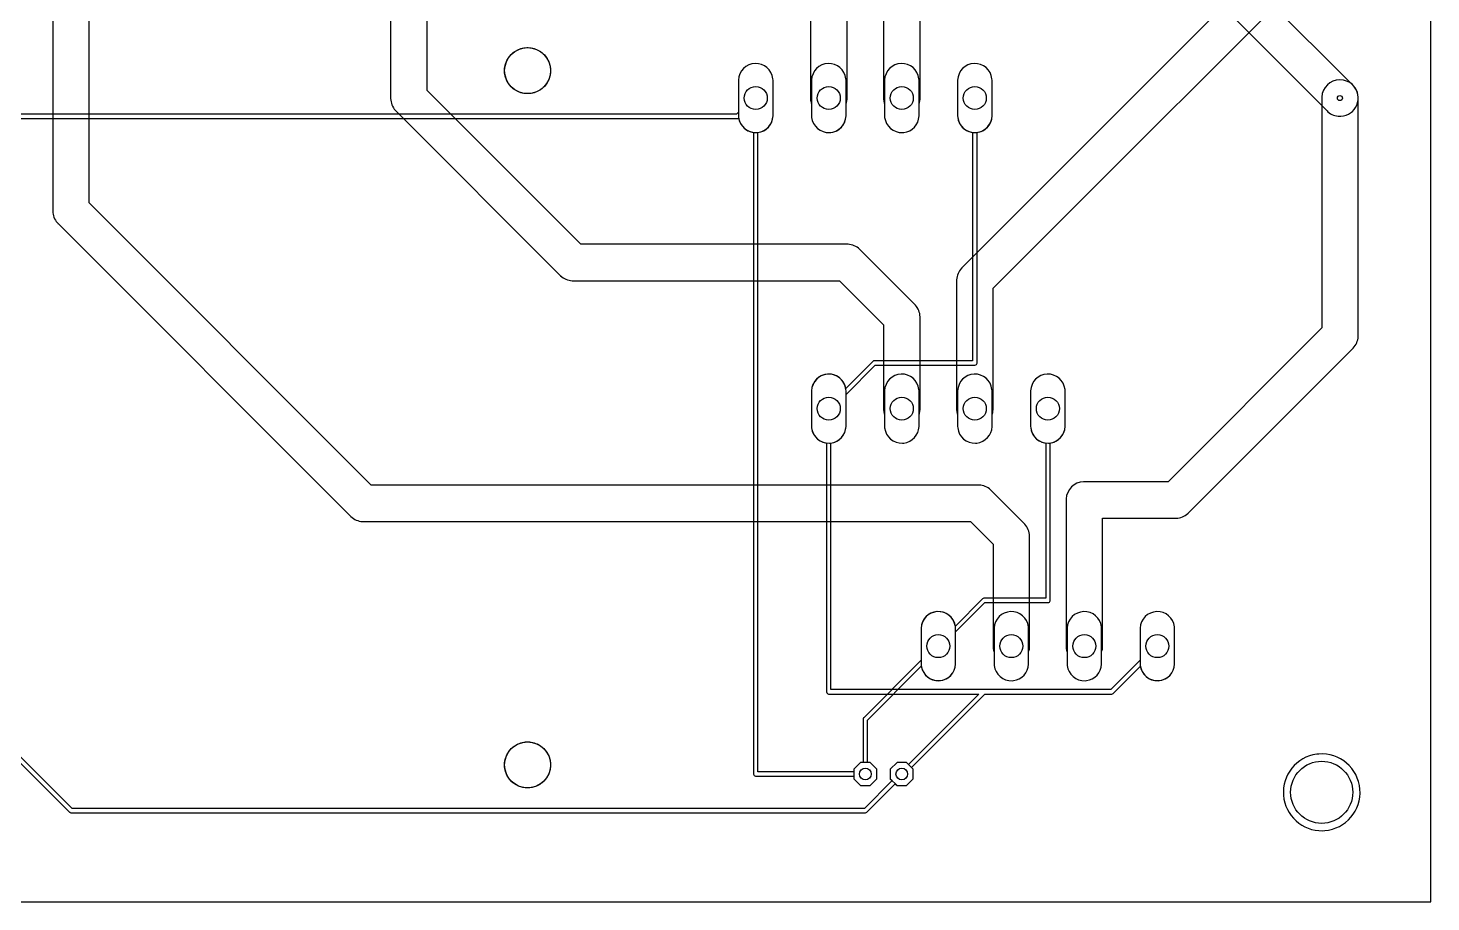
# Model space of a CAD drawing. Header units: millimetres. Extents: x -8 to 174, y -4 to 157.
# Drawn here: x 76.4 to 174, y -3.8 to 56.9 of the extents above; entities that cross this region are included whole.
import ezdxf

# ---------------------------------------------------------------- set-up
doc = ezdxf.new("R2010")
doc.units = ezdxf.units.MM

msp = doc.modelspace()

# ---------------------------------------------------------------- linework, layer by layer
at = {"layer": '16_copper'}
for points in [[(137.301, 49.677, 0.36892), (138.36, 50.823), (138.36, 51.655), (138.386, 51.737, 0.052665), (138.428, 52), (138.43, 52.07), (138.43, 64.04), (139.3, 64.04), (139.421, 64.047, 0.941339), (139.3, 68.04), (135.18, 68.04), (135.059, 68.033, 0.214662), (133.628, 67.226), (133.56, 67.126), (133.497, 67.023, 0.564001), (135.18, 64.04), (135.89, 64.04), (135.89, 52.07), (135.893, 51.981, 0.052665), (135.94, 51.718), (135.96, 51.657), (135.96, 50.823), (135.967, 50.729, 0.391392), (137.207, 49.67)], [(127.141, 49.677, 0.36892), (128.2, 50.823), (128.2, 53.317), (128.193, 53.411, 0.924391), (125.8, 53.317), (125.8, 50.823), (125.807, 50.729, 0.391392), (127.047, 49.67)], [(142.381, 49.677, 0.36892), (143.44, 50.823), (143.44, 53.317), (143.433, 53.411, 0.924391), (141.04, 53.317), (141.04, 50.823), (141.047, 50.729, 0.391392), (142.287, 49.67)], [(150.001, 11.577, 0.36892), (151.06, 12.723), (151.06, 13.555), (151.086, 13.637, 0.052665), (151.128, 13.9), (151.13, 13.97), (151.13, 22.86), (156.21, 22.86), (156.228, 22.861), (156.247, 22.861, 0.177209), (157.058, 23.184), (157.083, 23.209), (157.096, 23.22), (157.101, 23.225), (157.108, 23.232), (168.538, 34.662), (168.551, 34.675), (168.564, 34.688, 0.177209), (168.908, 35.49), (168.909, 35.526), (168.91, 35.543), (168.91, 35.55), (168.91, 35.56), (168.91, 52.07), (168.907, 52.159, 0.939415), (166.372, 52.14), (166.37, 52.07), (166.37, 36.086), (155.684, 25.4), (149.86, 25.4), (149.833, 25.399), (149.806, 25.399, 0.385926), (148.592, 24.2), (148.591, 24.178, 0.005348), (148.591, 24.151), (148.59, 24.13), (148.59, 13.97), (148.593, 13.881, 0.052665), (148.64, 13.618), (148.66, 13.557), (148.66, 12.723), (148.667, 12.629, 0.391392), (149.907, 11.57)], [(132.221, 28.087, 0.36892), (133.28, 29.233), (133.28, 31.727), (133.273, 31.821, 0.924391), (130.88, 31.727), (130.88, 29.233), (130.887, 29.139, 0.391392), (132.127, 28.08)], [(147.461, 28.087, 0.36892), (148.52, 29.233), (148.52, 31.727), (148.513, 31.821, 0.924391), (146.12, 31.727), (146.12, 29.233), (146.127, 29.139, 0.391392), (147.367, 28.08)], [(135.42, 4.749), (135.42, 5.411), (134.951, 5.88), (134.772, 5.88), (134.772, 8.827), (138.516, 12.571), (138.522, 12.536, 0.888622), (140.9, 12.723), (140.9, 15.217), (140.893, 15.311, 0.924391), (138.5, 15.217), (138.5, 12.985), (134.512, 8.998), (134.509, 8.993), (134.504, 8.989, 0.153125), (134.468, 8.906), (134.468, 8.89), (134.468, 5.88), (134.289, 5.88), (133.82, 5.411), (133.82, 4.749), (134.289, 4.28), (134.951, 4.28)], [(155.081, 11.577, 0.36892), (156.14, 12.723), (156.14, 15.217), (156.133, 15.311, 0.924391), (153.74, 15.217), (153.74, 12.723), (153.747, 12.629, 0.391392), (154.987, 11.57)], [(166.579, 1.15, 1), (166.161, 6.47), (166.022, 6.455, 0.948965), (166.44, 1.143)]]:
    msp.add_lwpolyline(points, format="xyb", close=True, dxfattribs=at)
for points in [[(167.103, 66.029), (141.342, 40.268), (141.329, 40.255), (141.316, 40.242, 0.177209), (140.972, 39.44), (140.971, 39.404), (140.97, 39.387), (140.97, 39.38), (140.97, 39.37), (140.97, 30.48), (140.973, 30.391, 0.052665), (141.02, 30.128), (141.04, 30.067), (141.04, 29.233), (141.047, 29.139, 0.391392), (142.287, 28.08), (142.381, 28.087, 0.36892), (143.44, 29.233), (143.44, 30.065), (143.466, 30.147, 0.052665), (143.508, 30.41), (143.51, 30.48), (143.51, 38.844), (169.271, 64.605)], [(78.09, 64.494), (78.09, 44.251), (78.091, 44.232), (78.091, 44.214, 0.177209), (78.414, 43.403), (78.439, 43.377), (78.45, 43.365), (78.455, 43.36), (78.462, 43.353), (98.811, 23.003), (98.825, 22.991), (98.838, 22.978, 0.177209), (99.64, 22.633), (99.675, 22.632), (99.692, 22.632), (99.699, 22.632), (99.709, 22.631), (141.943, 22.631), (143.51, 21.064), (143.51, 13.97), (143.513, 13.881, 0.052665), (143.56, 13.618), (143.58, 13.557), (143.58, 12.723), (143.587, 12.629, 0.391392), (144.827, 11.57), (144.921, 11.577, 0.36892), (145.98, 12.723), (145.98, 13.555), (146.006, 13.637, 0.052665), (146.048, 13.9), (146.05, 13.97), (146.05, 21.59), (146.049, 21.608), (146.049, 21.627, 0.177209), (145.726, 22.438), (145.701, 22.463), (145.69, 22.476), (145.685, 22.481), (145.678, 22.488), (143.367, 24.799), (143.353, 24.812), (143.34, 24.825, 0.177209), (142.538, 25.169), (142.503, 25.17), (142.486, 25.171), (142.479, 25.171), (142.469, 25.171), (100.235, 25.171), (80.63, 44.777), (80.63, 64.04)], [(101.6, 60.34), (101.6, 52.07), (101.601, 52.052), (101.601, 52.033, 0.177209), (101.924, 51.222), (101.949, 51.197), (101.96, 51.184), (101.965, 51.179), (101.972, 51.172), (113.402, 39.742), (113.415, 39.729), (113.428, 39.716, 0.177209), (114.23, 39.372), (114.266, 39.371), (114.283, 39.37), (114.29, 39.37), (114.3, 39.37), (132.824, 39.37), (135.89, 36.304), (135.89, 30.48), (135.893, 30.391, 0.052665), (135.94, 30.128), (135.96, 30.067), (135.96, 29.233), (135.967, 29.139, 0.391392), (137.207, 28.08), (137.301, 28.087, 0.36892), (138.36, 29.233), (138.36, 30.065), (138.386, 30.147, 0.052665), (138.428, 30.41), (138.43, 30.48), (138.43, 36.83), (138.429, 36.848), (138.429, 36.867, 0.177209), (138.106, 37.678), (138.081, 37.703), (138.07, 37.716), (138.065, 37.721), (138.058, 37.728), (134.248, 41.538), (134.235, 41.551), (134.222, 41.564, 0.177209), (133.42, 41.908), (133.384, 41.909), (133.367, 41.91), (133.36, 41.91), (133.35, 41.91), (114.826, 41.91), (104.14, 52.596), (104.14, 59.814)], [(130.81, 57.894), (130.81, 52.07), (130.813, 51.981, 0.052665), (130.86, 51.718), (130.88, 51.657), (130.88, 50.823), (130.887, 50.729, 0.924391), (133.28, 50.823), (133.28, 51.655), (133.306, 51.737, 0.052665), (133.348, 52), (133.35, 52.07), (133.35, 58.42)], [(26.562, 55.137), (79.267, 2.432), (79.272, 2.429), (79.276, 2.424, 0.153125), (79.359, 2.388), (79.375, 2.388), (134.62, 2.388), (134.626, 2.388), (134.631, 2.388, 0.153128), (134.716, 2.422), (134.728, 2.432), (136.702, 4.406), (136.829, 4.28), (137.491, 4.28), (137.96, 4.749), (137.96, 5.411), (137.491, 5.88), (136.829, 5.88), (136.36, 5.411), (136.36, 4.749), (136.486, 4.622), (134.557, 2.692), (79.438, 2.692), (26.822, 55.308)]]:
    msp.add_lwpolyline(points, format="xyb", dxfattribs=at)
at = {"layer": '1_copper'}
for points in [[(167.712, 50.802, 0.628682), (168.586, 52.918), (168.538, 52.968), (162.56, 58.946), (162.56, 68.58), (162.557, 68.669, 0.939415), (160.022, 68.65), (160.02, 68.58), (160.02, 58.42), (160.021, 58.402), (160.021, 58.383, 0.177209), (160.344, 57.572), (160.369, 57.547), (160.38, 57.534), (160.385, 57.529), (160.392, 57.522), (166.742, 51.172), (166.807, 51.111, 0.177209), (167.623, 50.8)], [(132.232, 28.089), (132.314, 28.102, 0.34677), (133.28, 29.233), (133.28, 31.465), (135.318, 33.503), (142.24, 33.503), (142.244, 33.503), (142.248, 33.503, 0.370187), (142.392, 33.639), (142.392, 33.655), (142.392, 49.679), (142.474, 49.692, 0.34677), (143.44, 50.823), (143.44, 53.317), (143.433, 53.411, 0.924391), (141.04, 53.317), (141.04, 50.823), (141.047, 50.729, 0.324919), (142.006, 49.692), (142.088, 49.679), (142.088, 33.807), (135.255, 33.807), (135.249, 33.807), (135.244, 33.807, 0.153128), (135.159, 33.773), (135.147, 33.763), (133.264, 31.879), (133.258, 31.914, 0.888622), (130.88, 31.727), (130.88, 29.233), (130.887, 29.139, 0.324919), (131.846, 28.102), (131.928, 28.089), (131.928, 10.795), (131.928, 10.791), (131.928, 10.787, 0.370187), (132.064, 10.643), (132.08, 10.643), (142.507, 10.643), (137.618, 5.754), (137.491, 5.88), (136.829, 5.88), (136.36, 5.411), (136.36, 4.749), (136.829, 4.28), (137.491, 4.28), (137.96, 4.749), (137.96, 5.411), (137.834, 5.538), (142.938, 10.643), (151.765, 10.643), (151.771, 10.643), (151.776, 10.643, 0.153128), (151.861, 10.677), (151.873, 10.687), (153.756, 12.571), (153.762, 12.536, 0.888622), (156.14, 12.723), (156.14, 15.217), (156.133, 15.311, 0.924391), (153.74, 15.217), (153.74, 12.985), (151.702, 10.947), (132.232, 10.947)], [(132.221, 49.677, 0.36892), (133.28, 50.823), (133.28, 53.317), (133.273, 53.411, 0.924391), (130.88, 53.317), (130.88, 50.823), (130.887, 50.729, 0.391392), (132.127, 49.67)], [(137.301, 49.677, 0.36892), (138.36, 50.823), (138.36, 53.317), (138.353, 53.411, 0.924391), (135.96, 53.317), (135.96, 50.823), (135.967, 50.729, 0.391392), (137.207, 49.67)], [(137.301, 28.087, 0.36892), (138.36, 29.233), (138.36, 31.727), (138.353, 31.821, 0.924391), (135.96, 31.727), (135.96, 29.233), (135.967, 29.139, 0.391392), (137.207, 28.08)], [(139.841, 11.577, 0.36892), (140.9, 12.723), (140.9, 14.955), (142.938, 16.993), (147.32, 16.993), (147.324, 16.993), (147.328, 16.993, 0.370187), (147.472, 17.129), (147.472, 17.145), (147.472, 28.089), (147.554, 28.102, 0.34677), (148.52, 29.233), (148.52, 31.727), (148.513, 31.821, 0.924391), (146.12, 31.727), (146.12, 29.233), (146.127, 29.139, 0.324919), (147.086, 28.102), (147.168, 28.089), (147.168, 17.297), (142.875, 17.297), (142.869, 17.297), (142.864, 17.297, 0.153128), (142.779, 17.263), (142.767, 17.253), (140.884, 15.369), (140.878, 15.404, 0.888622), (138.5, 15.217), (138.5, 12.723), (138.507, 12.629, 0.391392), (139.747, 11.57)], [(142.381, 28.087, 0.36892), (143.44, 29.233), (143.44, 31.727), (143.433, 31.821, 0.924391), (141.04, 31.727), (141.04, 29.233), (141.047, 29.139, 0.391392), (142.287, 28.08)], [(144.921, 11.577, 0.36892), (145.98, 12.723), (145.98, 15.217), (145.973, 15.311, 0.924391), (143.58, 15.217), (143.58, 12.723), (143.587, 12.629, 0.391392), (144.827, 11.57)], [(150.001, 11.577, 0.36892), (151.06, 12.723), (151.06, 15.217), (151.053, 15.311, 0.924391), (148.66, 15.217), (148.66, 12.723), (148.667, 12.629, 0.391392), (149.907, 11.57)], [(166.579, 1.15, 1), (166.161, 6.47), (166.022, 6.455, 0.948965), (166.44, 1.143)]]:
    msp.add_lwpolyline(points, format="xyb", close=True, dxfattribs=at)
msp.add_lwpolyline([(22.86, 50.648), (125.73, 50.648), (125.736, 50.648), (125.741, 50.648, 0.101645), (125.8, 50.665), (125.809, 50.67), (125.816, 50.674), (125.822, 50.636), (125.844, 50.544, 0.282029), (126.766, 49.692), (126.848, 49.679), (126.848, 5.08), (126.848, 5.076), (126.848, 5.072, 0.370187), (126.984, 4.928), (127, 4.928), (133.82, 4.928), (133.82, 4.749), (134.289, 4.28), (134.951, 4.28), (135.42, 4.749), (135.42, 5.411), (134.951, 5.88), (134.289, 5.88), (133.82, 5.411), (133.82, 5.232), (127.152, 5.232), (127.152, 49.679), (127.234, 49.692, 0.34677), (128.2, 50.823), (128.2, 53.317), (128.193, 53.411, 0.924391), (125.8, 53.317), (125.8, 51.085), (125.667, 50.952), (22.923, 50.952)], format="xyb", dxfattribs=at)
at = {"layer": 'drills_NPTH'}
for centre in [(111.125, 53.975), (111.125, 5.715)]:
    msp.add_circle(centre, 1.6, dxfattribs=at)
at = {"layer": 'drills_PTH'}
for centre, radius in [((127, 52.07), 0.8), ((132.08, 52.07), 0.8), ((137.16, 52.07), 0.8), ((142.24, 52.07), 0.8), ((132.08, 30.48), 0.8), ((137.16, 30.48), 0.8), ((142.24, 30.48), 0.8), ((147.32, 30.48), 0.8), ((139.7, 13.97), 0.8), ((144.78, 13.97), 0.8), ((149.86, 13.97), 0.8), ((154.94, 13.97), 0.8), ((134.62, 5.08), 0.406), ((137.16, 5.08), 0.406)]:
    msp.add_circle(centre, radius, dxfattribs=at)
at = {"layer": 'drills_via_1_16'}
for centre, radius in [((167.64, 52.07), 0.175), ((166.37, 3.81), 2.159)]:
    msp.add_circle(centre, radius, dxfattribs=at)
at = {"layer": 'holes'}
for points in [[(112.725, 53.923), (112.718, 53.818), (112.704, 53.714), (112.684, 53.611), (112.657, 53.51), (112.623, 53.411), (112.583, 53.314), (112.537, 53.22), (112.484, 53.13), (112.426, 53.043), (112.362, 52.959), (112.293, 52.881), (112.219, 52.807), (112.141, 52.738), (112.057, 52.674), (111.97, 52.616), (111.88, 52.563), (111.786, 52.517), (111.689, 52.477), (111.59, 52.443), (111.489, 52.416), (111.386, 52.396), (111.282, 52.382), (111.177, 52.375), (111.073, 52.375), (110.968, 52.382), (110.864, 52.396), (110.761, 52.416), (110.66, 52.443), (110.561, 52.477), (110.464, 52.517), (110.37, 52.563), (110.28, 52.616), (110.193, 52.674), (110.109, 52.738), (110.031, 52.807), (109.957, 52.881), (109.888, 52.959), (109.824, 53.043), (109.766, 53.13), (109.713, 53.22), (109.667, 53.314), (109.627, 53.411), (109.593, 53.51), (109.566, 53.611), (109.546, 53.714), (109.532, 53.818), (109.525, 53.923), (109.525, 54.027), (109.532, 54.132), (109.546, 54.236), (109.566, 54.339), (109.593, 54.44), (109.627, 54.539), (109.667, 54.636), (109.713, 54.73), (109.766, 54.82), (109.824, 54.907), (109.888, 54.991), (109.957, 55.069), (110.031, 55.143), (110.109, 55.212), (110.193, 55.276), (110.28, 55.334), (110.37, 55.387), (110.464, 55.433), (110.561, 55.473), (110.66, 55.507), (110.761, 55.534), (110.864, 55.554), (110.968, 55.568), (111.073, 55.575), (111.177, 55.575), (111.282, 55.568), (111.386, 55.554), (111.489, 55.534), (111.59, 55.507), (111.689, 55.473), (111.786, 55.433), (111.88, 55.387), (111.97, 55.334), (112.057, 55.276), (112.141, 55.212), (112.219, 55.143), (112.293, 55.069), (112.362, 54.991), (112.426, 54.907), (112.484, 54.82), (112.537, 54.73), (112.583, 54.636), (112.623, 54.539), (112.657, 54.44), (112.684, 54.339), (112.704, 54.236), (112.718, 54.132), (112.725, 54.027), (112.725, 53.923)], [(112.725, 5.663), (112.718, 5.558), (112.704, 5.454), (112.684, 5.351), (112.657, 5.25), (112.623, 5.151), (112.583, 5.054), (112.537, 4.96), (112.484, 4.87), (112.426, 4.783), (112.362, 4.699), (112.293, 4.621), (112.219, 4.547), (112.141, 4.478), (112.057, 4.414), (111.97, 4.356), (111.88, 4.303), (111.786, 4.257), (111.689, 4.217), (111.59, 4.183), (111.489, 4.156), (111.386, 4.136), (111.282, 4.122), (111.177, 4.115), (111.073, 4.115), (110.968, 4.122), (110.864, 4.136), (110.761, 4.156), (110.66, 4.183), (110.561, 4.217), (110.464, 4.257), (110.37, 4.303), (110.28, 4.356), (110.193, 4.414), (110.109, 4.478), (110.031, 4.547), (109.957, 4.621), (109.888, 4.699), (109.824, 4.783), (109.766, 4.87), (109.713, 4.96), (109.667, 5.054), (109.627, 5.151), (109.593, 5.25), (109.566, 5.351), (109.546, 5.454), (109.532, 5.558), (109.525, 5.663), (109.525, 5.767), (109.532, 5.872), (109.546, 5.976), (109.566, 6.079), (109.593, 6.18), (109.627, 6.279), (109.667, 6.376), (109.713, 6.47), (109.766, 6.56), (109.824, 6.647), (109.888, 6.731), (109.957, 6.809), (110.031, 6.883), (110.109, 6.952), (110.193, 7.016), (110.28, 7.074), (110.37, 7.127), (110.464, 7.173), (110.561, 7.213), (110.66, 7.247), (110.761, 7.274), (110.864, 7.294), (110.968, 7.308), (111.073, 7.315), (111.177, 7.315), (111.282, 7.308), (111.386, 7.294), (111.489, 7.274), (111.59, 7.247), (111.689, 7.213), (111.786, 7.173), (111.88, 7.127), (111.97, 7.074), (112.057, 7.016), (112.141, 6.952), (112.219, 6.883), (112.293, 6.809), (112.362, 6.731), (112.426, 6.647), (112.484, 6.56), (112.537, 6.47), (112.583, 6.376), (112.623, 6.279), (112.657, 6.18), (112.684, 6.079), (112.704, 5.976), (112.718, 5.872), (112.725, 5.767), (112.725, 5.663)]]:
    msp.add_lwpolyline(points, close=True, dxfattribs=at)
at = {"layer": 'outline'}
msp.add_lwpolyline([(-7.62, -3.81), (173.97, -3.81), (173.97, 157.15), (-7.62, 157.15), (-7.62, -3.81)], close=True, dxfattribs=at)

doc.saveas('drawing.dxf')
